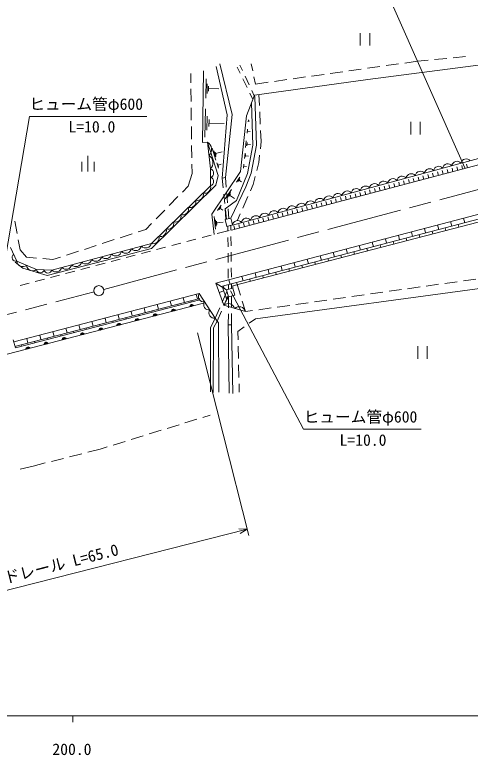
# Model space of a CAD drawing. Units: millimetres, scale not verified. Extents: x 40000 to 680000, y 20000 to 380000.
# Drawn here: x 258732 to 331383, y 198715 to 316811 of the extents above; entities that cross this region are included whole.
import ezdxf
from ezdxf.enums import TextEntityAlignment as Align

# ---------------------------------------------------------------- set-up
doc = ezdxf.new("R2010")
doc.units = ezdxf.units.MM
doc.header["$LTSCALE"] = 1000
doc.linetypes.add('CHAIN', pattern=[18.5, 12, -1.5, 3.5, -1.5])
for name, color, linetype, lineweight in [('M-BGD', 7, 'Continuous', 13), ('M-BMK', 2, 'CHAIN', 13), ('M-BMK-SRVR', 3, 'Continuous', 13), ('M-STR-HTXT', 7, 'Continuous', 13), ('M-STR-STRC', 7, 'Continuous', 13), ('M-TTL-BAND', 7, 'Continuous', 13)]:
    doc.layers.add(name, color=color, linetype=linetype, lineweight=lineweight)
doc.styles.add('ＭＳ ゴシック', font='')
doc.styles.get('ＭＳ ゴシック').set_extended_font_data('MS Gothic')

msp = doc.modelspace()

# ---------------------------------------------------------------- linework, layer by layer
at = {"layer": 'M-BGD'}
for p, q in [((313854, 313897), (313854, 311897)), ((315354, 313897), (315354, 311897)), ((322988, 309411), (324687, 309576)), ((325682, 309674), (327672, 309868)), ((328668, 309965), (330658, 310160)), ((294208, 308484), (294694, 307477)), ((295055, 307929), (294657, 308777)), ((296453, 309014), (296682, 307880)), ((315000, 308286), (316981, 308565)), ((317971, 308704), (319951, 308983)), ((320941, 309122), (322988, 309411)), ((286814, 305979), (286795, 307463)), ((288861, 307878), (288654, 296451)), ((306088, 307031), (308068, 307309)), ((309059, 307449), (311039, 307728)), ((312029, 307867), (314010, 308146)), ((289182, 303500), (289238, 306584)), ((295130, 306576), (295782, 305226)), ((296117, 305666), (295480, 307024)), ((296880, 306900), (297109, 305766)), ((297109, 305766), (299156, 306054)), ((300147, 306194), (302127, 306473)), ((303117, 306612), (305098, 306891)), ((286853, 302979), (286827, 304979)), ((289402, 304268), (289430, 305810)), ((289614, 304649), (289628, 305420)), ((289621, 305035), (291266, 305005)), ((296940, 303913), (296542, 304761)), ((296980, 304016), (295675, 300718)), ((296218, 304326), (296705, 303319)), ((297748, 302348), (297659, 304108)), ((286892, 299980), (286866, 301980)), ((289069, 297295), (289151, 301793)), ((297900, 299352), (297799, 301350)), ((289390, 298414), (289431, 300663)), ((289700, 298971), (289720, 300096)), ((295976, 299737), (296007, 300045)), ((286931, 296980), (286905, 298980)), ((289710, 299533), (292109, 299490)), ((351816, 299042), (293436, 283274)), ((295992, 299891), (296197, 299869)), ((321899, 299731), (321899, 297731)), ((323399, 299731), (323399, 297731)), ((295788, 297922), (295855, 298571)), ((295822, 298247), (296254, 298202)), ((298040, 296594), (297951, 298354)), ((288654, 296451), (289496, 296503)), ((289496, 296503), (291163, 291157)), ((295552, 295633), (295663, 296713)), ((295723, 295888), (295779, 296428)), ((297903, 295411), (298040, 296594)), ((286970, 293980), (286944, 295980)), ((290813, 293625), (290215, 295541)), ((295751, 296158), (296327, 296099)), ((270399, 294341), (270399, 291841)), ((290791, 294144), (290492, 295102)), ((290844, 294423), (290695, 294902)), ((290769, 294662), (291791, 294981)), ((295371, 293885), (295460, 294747)), ((295508, 294088), (295553, 294520)), ((295530, 294304), (295990, 294256)), ((297651, 293234), (297788, 294417)), ((269399, 293341), (269399, 291841)), ((271399, 293341), (271399, 291841)), ((287002, 291496), (286983, 292980)), ((291206, 292364), (290943, 293207)), ((291252, 292610), (291121, 293031)), ((291187, 292821), (291636, 292961)), ((295210, 292331), (295278, 292991)), ((297336, 291981), (297651, 293234)), ((330956, 292395), (330803, 292975)), ((295244, 292661), (295685, 292615)), ((326315, 291168), (326162, 291748)), ((327089, 291372), (326935, 291952)), ((327862, 291577), (327709, 292157)), ((328636, 291781), (328482, 292361)), ((329409, 291986), (329256, 292566)), ((330182, 292190), (330029, 292770)), ((286406, 289475), (287002, 291496)), ((291679, 273449), (359249, 291200)), ((291839, 290745), (291997, 289210)), ((292323, 290883), (292454, 289329)), ((294096, 290116), (294635, 290921)), ((294338, 290245), (294608, 290648)), ((296777, 289758), (297092, 291011)), ((321675, 289941), (321521, 290521)), ((322448, 290146), (322295, 290726)), ((323222, 290350), (323068, 290930)), ((323995, 290554), (323842, 291135)), ((324768, 290759), (324615, 291339)), ((325542, 290963), (325388, 291543)), ((285468, 288523), (286406, 289475)), ((294473, 290446), (294902, 290159)), ((296325, 288737), (296777, 289758)), ((317807, 288919), (317654, 289499)), ((318581, 289123), (318428, 289703)), ((319354, 289328), (319201, 289908)), ((320128, 289532), (319974, 290112)), ((320901, 289737), (320748, 290317)), ((292100, 288215), (292254, 286723)), ((292303, 287441), (293307, 288939)), ((292538, 288333), (292664, 286838)), ((292654, 287748), (293156, 288497)), ((292879, 287868), (293130, 288243)), ((313167, 287692), (313014, 288272)), ((313940, 287897), (313787, 288477)), ((314714, 288101), (314560, 288681)), ((315487, 288306), (315334, 288886)), ((316261, 288510), (316107, 289090)), ((317034, 288714), (316881, 289295)), ((283363, 286385), (284767, 287810)), ((293005, 288056), (293803, 287520)), ((295111, 285993), (295921, 287822)), ((308526, 286466), (308373, 287046)), ((309300, 286670), (309146, 287250)), ((310073, 286875), (309920, 287455)), ((310846, 287079), (310693, 287659)), ((311620, 287284), (311467, 287864)), ((312393, 287488), (312240, 288068)), ((291064, 285592), (291636, 286446)), ((291321, 285730), (291607, 286157)), ((291464, 285943), (291920, 285638)), ((292748, 285842), (292879, 284288)), ((303885, 285239), (303732, 285820)), ((304659, 285444), (304506, 286024)), ((305432, 285648), (305279, 286228)), ((306206, 285853), (306053, 286433)), ((306979, 286057), (306826, 286637)), ((307753, 286262), (307599, 286842)), ((281258, 284248), (282661, 285673)), ((290560, 281789), (290190, 285007)), ((290757, 282598), (290539, 284620)), ((292356, 285728), (292514, 284193)), ((294255, 284058), (294707, 285079)), ((300018, 284217), (299865, 284797)), ((300792, 284422), (300638, 285002)), ((301565, 284626), (301412, 285206)), ((302339, 284831), (302185, 285411)), ((303112, 285035), (302959, 285615)), ((258742, 283882), (259109, 281916)), ((279618, 282583), (280556, 283536)), ((290837, 283118), (290728, 284129)), ((290945, 283385), (290890, 283891)), ((290918, 283638), (291996, 283754)), ((295378, 282991), (295224, 283571)), ((296151, 283195), (295998, 283775)), ((296924, 283400), (296771, 283980)), ((297698, 283604), (297545, 284184)), ((298471, 283809), (298318, 284389)), ((299245, 284013), (299092, 284593)), ((328244, 283831), (328435, 283105)), ((330324, 284377), (330514, 283651)), ((278389, 282183), (279618, 282583)), ((291017, 281909), (292929, 282411)), ((292721, 283088), (292728, 282307)), ((293202, 283228), (293209, 282447)), ((293831, 282582), (293677, 283162)), ((294604, 282786), (294451, 283367)), ((324085, 282738), (324276, 282013)), ((325316, 282286), (325427, 281863)), ((326165, 283284), (326355, 282559)), ((327395, 282832), (327508, 282402)), ((329475, 283378), (329589, 282942)), ((275536, 281256), (277438, 281874)), ((288599, 281273), (290049, 281654)), ((292737, 281307), (292750, 279807)), ((293218, 281447), (293232, 279947)), ((317847, 281099), (318038, 280374)), ((319927, 281645), (320117, 280920)), ((321157, 281193), (321264, 280784)), ((322006, 282192), (322197, 281466)), ((323236, 281739), (323345, 281324)), ((259293, 280933), (259589, 279344)), ((269830, 279400), (271732, 280019)), ((272683, 280328), (274585, 280947)), ((283763, 280002), (285214, 280384)), ((286181, 280638), (287632, 281019)), ((313688, 280007), (313879, 279281)), ((315768, 280553), (315958, 279827)), ((316998, 280101), (317102, 279706)), ((319077, 280647), (319183, 280245)), ((259589, 279344), (260574, 278178)), ((266977, 278473), (268879, 279091)), ((278927, 278732), (280378, 279113)), ((281345, 279367), (282796, 279748)), ((292759, 278807), (292773, 277307)), ((293241, 278947), (293255, 277447)), ((309529, 278914), (309720, 278189)), ((311609, 279460), (311799, 278735)), ((312839, 279008), (312939, 278627)), ((314919, 279554), (315020, 279167)), ((260574, 278178), (262188, 278020)), ((263183, 277922), (264797, 277764)), ((264797, 277764), (266026, 278163)), ((274091, 277461), (275542, 277842)), ((276509, 278096), (277960, 278477)), ((305370, 277821), (305561, 277096)), ((307450, 278368), (307640, 277642)), ((308680, 277915), (308777, 277549)), ((310760, 278462), (310858, 278088)), ((269255, 276190), (270706, 276571)), ((271673, 276825), (273124, 277207)), ((293264, 276447), (293277, 274947)), ((301212, 276729), (301402, 276003)), ((303291, 277275), (303482, 276550)), ((304521, 276823), (304614, 276470)), ((306601, 277369), (306695, 277009)), ((264420, 274919), (265870, 275300)), ((266838, 275555), (268288, 275936)), ((292782, 276307), (292796, 274807)), ((297053, 275636), (297243, 274911)), ((297134, 268322), (355258, 276153)), ((298283, 275184), (298370, 274852)), ((299132, 276182), (299323, 275457)), ((300362, 275730), (300451, 275392)), ((302442, 276277), (302533, 275931)), ((259584, 273648), (261035, 274030)), ((262002, 274284), (263452, 274665)), ((290814, 273997), (292076, 270482)), ((292894, 274544), (293084, 273818)), ((294124, 274091), (294208, 273774)), ((294973, 275090), (295164, 274364)), ((296204, 274638), (296289, 274313)), ((329323, 274241), (327343, 273961)), ((332294, 274659), (330313, 274380)), ((292560, 271355), (291846, 273343)), ((292045, 273545), (292148, 273151)), ((292805, 273808), (292812, 273027)), ((293286, 273947), (293293, 273167)), ((294724, 272102), (294208, 273774)), ((320411, 272984), (318431, 272704)), ((323382, 273403), (321401, 273123)), ((326352, 273822), (324372, 273542)), ((288159, 272336), (258554, 264645)), ((285606, 271673), (285795, 270947)), ((287687, 272213), (287876, 271488)), ((288159, 272336), (290685, 268428)), ((291350, 272506), (292056, 272759)), ((291831, 271001), (292570, 272661)), ((292076, 270482), (292815, 271816)), ((292761, 272002), (292084, 270433)), ((292419, 271747), (292796, 271883)), ((292815, 271816), (292805, 270096)), ((293316, 270162), (293307, 271959)), ((311499, 271727), (309519, 271448)), ((314470, 272146), (312490, 271867)), ((317441, 272565), (315460, 272286)), ((258754, 263922), (288245, 271583)), ((258816, 263699), (288272, 271342)), ((281445, 270592), (281633, 269866)), ((283525, 271132), (283714, 270406)), ((284754, 270677), (284815, 270445)), ((286835, 271217), (286896, 270985)), ((295536, 269476), (292076, 270482)), ((295536, 269476), (295020, 271147)), ((302588, 270470), (300607, 270191)), ((305558, 270889), (303578, 270610)), ((308529, 271308), (306548, 271029)), ((277283, 269511), (277471, 268785)), ((279364, 270051), (279552, 269325)), ((280593, 269596), (280653, 269365)), ((282674, 270136), (282734, 269905)), ((290685, 268428), (291424, 270088)), ((291687, 269515), (291010, 267947)), ((296646, 269632), (295536, 269476)), ((299617, 270051), (297637, 269772)), ((273121, 268429), (273309, 267703)), ((275202, 268970), (275390, 268244)), ((276431, 268514), (276490, 268285)), ((278512, 269055), (278571, 268825)), ((291010, 267947), (290685, 268428)), ((292799, 269096), (292788, 267376)), ((293329, 267364), (293320, 269162)), ((296135, 267611), (297134, 268322)), ((268959, 267348), (269148, 266622)), ((271040, 267889), (271228, 267163)), ((272269, 267433), (272328, 267205)), ((274350, 267974), (274409, 267745)), ((292788, 267376), (293329, 267364)), ((292934, 256465), (292788, 267376)), ((293329, 267364), (293511, 256411)), ((294322, 266321), (295320, 267032)), ((262716, 265726), (262905, 265001)), ((264797, 266267), (264986, 265541)), ((266026, 265811), (266085, 265585)), ((266878, 266808), (267067, 266082)), ((268107, 266352), (268166, 266125)), ((270188, 266893), (270247, 266665)), ((294352, 264967), (294322, 266321)), ((258464, 264973), (258816, 263699)), ((260635, 265186), (260824, 264460)), ((261864, 264730), (261923, 264505)), ((263945, 265271), (264004, 265045)), ((259783, 264190), (259842, 263965)), ((294419, 261967), (294374, 263967)), ((323006, 263936), (323006, 261936)), ((324506, 263936), (324506, 261936)), ((294486, 258968), (294441, 260968)), ((294538, 256614), (294508, 257968)), ((288750, 252600), (289879, 252948)), ((285883, 251716), (287794, 252305)), ((280149, 249949), (282060, 250538)), ((283016, 250833), (284927, 251422)), ((277282, 249066), (279193, 249655)), ((274415, 248182), (276326, 248771)), ((270383, 247047), (272330, 247540)), ((272330, 247540), (273460, 247888)), ((264567, 245575), (266506, 246065)), ((267475, 246311), (269414, 246802)), ((259613, 244361), (261650, 244836)), ((261650, 244836), (263597, 245329))]:
    msp.add_line(p, q, dxfattribs=at)
for points in [[(296980, 304016), (315053, 306474), (343329, 310172)], [(290852, 308556), (292614, 300852), (291839, 290745)], [(291839, 290745), (292323, 290883), (293419, 300919), (291463, 308968)], [(293205, 284373), (295589, 289352), (296429, 291540), (297289, 296039), (297034, 303738), (296940, 303913)], [(296493, 302785), (296726, 296027), (295879, 291484), (294092, 287191)], [(290190, 285007), (294755, 291818), (295675, 300718)], [(352618, 298096), (332929, 292916), (316609, 288602), (293311, 282445)], [(258059, 279696), (259043, 277503), (262170, 276173), (264640, 276103), (280518, 280344), (289950, 289555), (289950, 292224), (289496, 296503)], [(360589, 292103), (343134, 287742), (290814, 273997)], [(291163, 291157), (290818, 289654), (280523, 279549), (263906, 275248), (260011, 276380), (258784, 277364)], [(292491, 272934), (293513, 273230), (293490, 273588), (357863, 290268)], [(294092, 287191), (292278, 285861), (292404, 284165)], [(292815, 271816), (292491, 272934), (290814, 273997)], [(288823, 270790), (258963, 263042), (233770, 256509)], [(289962, 256685), (289956, 266886), (290685, 268428)], [(291010, 267947), (290440, 266901), (290371, 256589)], [(291263, 256643), (291236, 267702), (291010, 267947)]]:
    msp.add_lwpolyline(points, dxfattribs=at)
for points in [[(292292, 284135), (293205, 284373), (293488, 283288), (292574, 283050)], [(292491, 272934), (292815, 271816), (293837, 272113), (293513, 273230)]]:
    msp.add_lwpolyline(points, close=True, dxfattribs=at)
for centre, radius, start, end in [((288707, 295338), 1408, 316.19531, 55.90095), ((288934, 293198), 1408, 316.19531, 55.90095), ((327818, 292227), 821, 38.14723, 172.08076), ((329278, 292621), 821, 38.14723, 172.08076), ((330737, 293016), 821, 38.14723, 172.08076), ((289754, 291557), 695, 286.30292, 73.69708), ((323440, 291045), 821, 38.14723, 172.08076), ((324899, 291439), 821, 38.14723, 172.08076), ((326359, 291833), 821, 38.14723, 172.08076), ((289754, 290222), 695, 286.30292, 73.69708), ((319061, 289862), 821, 38.14723, 172.08076), ((320521, 290256), 821, 38.14723, 172.08076), ((321980, 290651), 821, 38.14723, 172.08076), ((289060, 289286), 929, 251.82095, 16.82536), ((314683, 288680), 821, 38.14723, 172.08076), ((316142, 289074), 821, 38.14723, 172.08076), ((317602, 289468), 821, 38.14723, 172.08076), ((287882, 288135), 929, 251.82095, 16.82536), ((310304, 287497), 821, 38.14723, 172.08076), ((311764, 287891), 821, 38.14723, 172.08076), ((313223, 288285), 821, 38.14723, 172.08076), ((286703, 286983), 929, 251.82095, 16.82536), ((305926, 286315), 821, 38.14723, 172.08076), ((307385, 286709), 821, 38.14723, 172.08076), ((308845, 287103), 821, 38.14723, 172.08076), ((285524, 285832), 929, 251.82095, 16.82536), ((301547, 285132), 821, 38.14723, 172.08076), ((303007, 285526), 821, 38.14723, 172.08076), ((304466, 285920), 821, 38.14723, 172.08076), ((284345, 284681), 929, 251.82095, 16.82536), ((297169, 283949), 821, 38.14723, 172.08076), ((298628, 284344), 821, 38.14723, 172.08076), ((300088, 284738), 821, 38.14723, 172.08076), ((283166, 283529), 929, 251.82095, 16.82536), ((294250, 283161), 821, 38.14723, 172.08076), ((295709, 283555), 821, 38.14723, 172.08076), ((281987, 282378), 929, 251.82095, 16.82536), ((280808, 281227), 929, 251.82095, 16.82536), ((278027, 280119), 925, 222.3155, 347.59001), ((279615, 280543), 925, 222.3155, 347.59001), ((274851, 279271), 925, 222.3155, 347.59001), ((276439, 279695), 925, 222.3155, 347.59001), ((258899, 278097), 611, 124.66679, 283.6761), ((270088, 277999), 925, 222.3155, 347.59001), ((271675, 278423), 925, 222.3155, 347.59001), ((273263, 278847), 925, 222.3155, 347.59001), ((260009, 277604), 972, 185.98848, 307.92032), ((261573, 276939), 972, 185.98848, 307.92032), ((265324, 276726), 925, 222.3155, 347.59001), ((266912, 277150), 925, 222.3155, 347.59001), ((268500, 277574), 925, 222.3155, 347.59001), ((262791, 276287), 632, 190.42647, 346.36901), ((264026, 276252), 632, 190.42647, 346.36901), ((288876, 271876), 852, 147.2521, 278.49323), ((286974, 270255), 354, 23.34523, 185.75041), ((286974, 270255), 283, 25.56927, 183.52637), ((286974, 270255), 212, 29.3156, 179.78005), ((289717, 270573), 852, 147.2521, 278.49323), ((292784, 269691), 1062, 15.71854, 131.84295), ((284070, 269501), 354, 23.34523, 185.75041), ((284070, 269501), 283, 25.56927, 183.52637), ((284070, 269501), 212, 29.3156, 179.78005), ((284070, 269501), 142, 37.02733, 172.06832), ((284070, 269501), 100, 47.34499, 161.75065), ((286974, 270255), 142, 37.02733, 172.06832), ((286974, 270255), 100, 47.34499, 161.75065), ((290559, 269270), 852, 147.2521, 278.49323), ((294514, 269188), 1062, 15.71854, 131.84295), ((278263, 267994), 354, 23.34523, 185.75041), ((278263, 267994), 283, 25.56927, 183.52637), ((278263, 267994), 212, 29.3156, 179.78005), ((278263, 267994), 142, 37.02733, 172.06832), ((278263, 267994), 100, 47.34499, 161.75065), ((281166, 268748), 354, 23.34523, 185.75041), ((281166, 268748), 283, 25.56927, 183.52637), ((281166, 268748), 212, 29.3156, 179.78005), ((281166, 268748), 142, 37.02733, 172.06832), ((281166, 268748), 100, 47.34499, 161.75065), ((275359, 267240), 354, 23.34523, 185.75041), ((275359, 267240), 283, 25.56927, 183.52637), ((275359, 267240), 212, 29.3156, 179.78005), ((275359, 267240), 142, 37.02733, 172.06832), ((275359, 267240), 100, 47.34499, 161.75065), ((269551, 265733), 354, 23.34523, 185.75041), ((269551, 265733), 283, 25.56927, 183.52637), ((269551, 265733), 212, 29.3156, 179.78005), ((269551, 265733), 142, 37.02733, 172.06832), ((269551, 265733), 100, 47.34499, 161.75065), ((272455, 266487), 354, 23.34523, 185.75041), ((272455, 266487), 283, 25.56927, 183.52637), ((272455, 266487), 212, 29.3156, 179.78005), ((272455, 266487), 142, 37.02733, 172.06832), ((272455, 266487), 100, 47.34499, 161.75065), ((263743, 264226), 354, 23.34523, 185.75041), ((266647, 264980), 354, 23.34523, 185.75041), ((266647, 264980), 283, 25.56927, 183.52637), ((266647, 264980), 212, 29.3156, 179.78005), ((266647, 264980), 142, 37.02733, 172.06832), ((266647, 264980), 100, 47.34499, 161.75065), ((260840, 263473), 354, 23.34523, 185.75041), ((260840, 263473), 283, 25.56927, 183.52637), ((260840, 263473), 212, 29.3156, 179.78005), ((260840, 263473), 142, 37.02733, 172.06832), ((260840, 263473), 100, 47.34499, 161.75065), ((263743, 264226), 283, 25.56927, 183.52637), ((263743, 264226), 212, 29.3156, 179.78005), ((263743, 264226), 142, 37.02733, 172.06832), ((263743, 264226), 100, 47.34499, 161.75065)]:
    msp.add_arc(centre, radius, start, end, dxfattribs=at)
at = {"layer": 'M-BMK'}
for p, q in [((272917, 273018), (367933, 298365)), ((229496, 261704), (271370, 272610))]:
    msp.add_line(p, q, dxfattribs=at)
at = {"layer": 'M-BMK-SRVR'}
msp.add_circle((272144, 272811), 800, dxfattribs=at)
at = {"layer": 'M-STR-HTXT'}
for p, q in [((256368, 273078), (261054, 300605)), ((261054, 300605), (279804, 300605)), ((293131, 272802), (304815, 250721)), ((287863, 266070), (296042, 233779)), ((304815, 250721), (323565, 250721)), ((232609, 218744), (295796, 234748)), ((295796, 234748), (294493, 234805)), ((295796, 234748), (294677, 234078))]:
    msp.add_line(p, q, dxfattribs=at)
at = {"layer": 'M-STR-STRC'}
msp.add_line((330524, 292387), (314533, 328513), dxfattribs=at)
at = {"layer": 'M-TTL-BAND'}
for p, q in [((40000, 205000), (579000, 205000)), ((268000, 205000), (268000, 204000))]:
    msp.add_line(p, q, dxfattribs=at)

# ---------------------------------------------------------------- texts
at = {"layer": 'M-STR-HTXT', "style": 'ＭＳ ゴシック'}
for p in [(261054, 301105), (304815, 251221)]:
    msp.add_text('ヒューム管φ600', height=1833, dxfattribs=at).set_placement(p, align=Align.BOTTOM_LEFT)
for p in [(271033, 297490), (314283, 247519)]:
    msp.add_text('L=10.0', height=1833, dxfattribs=at).set_placement(p, align=Align.BOTTOM_CENTER)
msp.add_text('ガードレール L=65.0', height=1833, rotation=14.213, dxfattribs=at).set_placement((264080, 227231), align=Align.BOTTOM_CENTER)
at = {"layer": 'M-TTL-BAND', "style": 'ＭＳ ゴシック'}
msp.add_text('200.0', height=1833, dxfattribs=at).set_placement((267844, 198195), align=Align.BOTTOM_CENTER)

doc.saveas('drawing.dxf')
